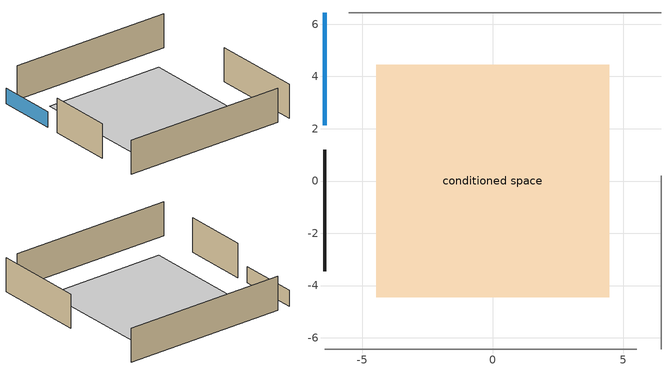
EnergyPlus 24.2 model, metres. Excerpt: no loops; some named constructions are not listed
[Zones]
conditioned space
 floor adiabatic (Floor1 construction): -4.45,-4.45 -4.45,4.45 4.45,4.45 4.45,-4.45 z3.66
 wall outside (AdiabaticWallConstruction): -6.44,6.44 -6.44,2.13 z3.66:4.79
 wall outside (Wall1 construction): -6.44,1.2 -6.44,-3.45 z3.66:6.1
 wall adiabatic (Wall2 construction): 6.44,6.44 -5.51,6.44 z3.66:6.1
 wall adiabatic (Wall3 construction): 6.44,-6.44 6.44,0.2 z3.66:6.1
 wall adiabatic (Wall4 construction): -6.44,-6.44 5.51,-6.44 z3.66:6.1
 window (WindowConstruction): -6.44,6.44 -6.44,2.13 z3.66:4.79
 ceiling adiabatic (Floor2 construction): 4.45,-4.45 4.45,4.45 -4.45,4.45 -4.45,-4.45 z3.66
[Schedule:Day:Interval]
cooling season schedule day; cooling season schedule day 2; cooling season schedule default day; natural vent schedule default day: No, 24:00, 0
cooling season schedule day 1; natural vent schedule day: No, 24:00, 1
[Schedule:Week:Daily]
cooling season schedule Week Rule - Jan1-May26: cooling season schedule day, cooling season schedule day, cooling season schedule day, cooling season schedule day, cooling season schedule day, cooling season schedule day, cooling season schedule day, cooling season schedule default day, cooling season schedule default day, cooling season schedule default day, cooling season schedule default day, cooling season schedule default day
cooling season schedule Week Rule - May27-Jun2: cooling season schedule day, cooling season schedule day, cooling season schedule day, cooling season schedule day, cooling season schedule day, cooling season schedule day 1, cooling season schedule day 1, cooling season schedule default day, cooling season schedule default day, cooling season schedule default day, cooling season schedule default day, cooling season schedule default day
cooling season schedule Week Rule - Jun3-Sep29: cooling season schedule day 1, cooling season schedule day 1, cooling season schedule day 1, cooling season schedule day 1, cooling season schedule day 1, cooling season schedule day 1, cooling season schedule day 1, cooling season schedule default day, cooling season schedule default day, cooling season schedule default day, cooling season schedule default day, cooling season schedule default day
cooling season schedule Week Rule - Sep30-Oct6: cooling season schedule day 1, cooling season schedule day 2, cooling season schedule day 2, cooling season schedule day 2, cooling season schedule day 2, cooling season schedule day 2, cooling season schedule day 2, cooling season schedule default day, cooling season schedule default day, cooling season schedule default day, cooling season schedule default day, cooling season schedule default day
cooling season schedule Week Rule - Oct7-Dec31: cooling season schedule day 2, cooling season schedule day 2, cooling season schedule day 2, cooling season schedule day 2, cooling season schedule day 2, cooling season schedule day 2, cooling season schedule day 2, cooling season schedule default day, cooling season schedule default day, cooling season schedule default day, cooling season schedule default day, cooling season schedule default day
natural vent schedule Week Rule - Jan1-Jan6: natural vent schedule day, natural vent schedule day, natural vent schedule default day, natural vent schedule day, natural vent schedule default day, natural vent schedule day, natural vent schedule default day, natural vent schedule default day, natural vent schedule default day, natural vent schedule default day, natural vent schedule default day, natural vent schedule default day
natural vent schedule Week Rule - Jan7-Dec31: natural vent schedule default day, natural vent schedule day, natural vent schedule default day, natural vent schedule day, natural vent schedule default day, natural vent schedule day, natural vent schedule default day, natural vent schedule default day, natural vent schedule default day, natural vent schedule default day, natural vent schedule default day, natural vent schedule default day
[Schedule:Year]
cooling season schedule: cooling season schedule Week Rule - Jan1-May26, 1, 1, 5, 26, cooling season schedule Week Rule - May27-Jun2, 5, 27, 6, 2, cooling season schedule Week Rule - Jun3-Sep29, 6, 3, 9, 29, cooling season schedule Week Rule - Sep30-Oct6, 9, 30, 10, 6, cooling season schedule Week Rule - Oct7-Dec31, 10, 7, 12, 31
natural vent schedule: natural vent schedule Week Rule - Jan1-Jan6, 1, 1, 1, 6, natural vent schedule Week Rule - Jan7-Dec31, 1, 7, 12, 31
